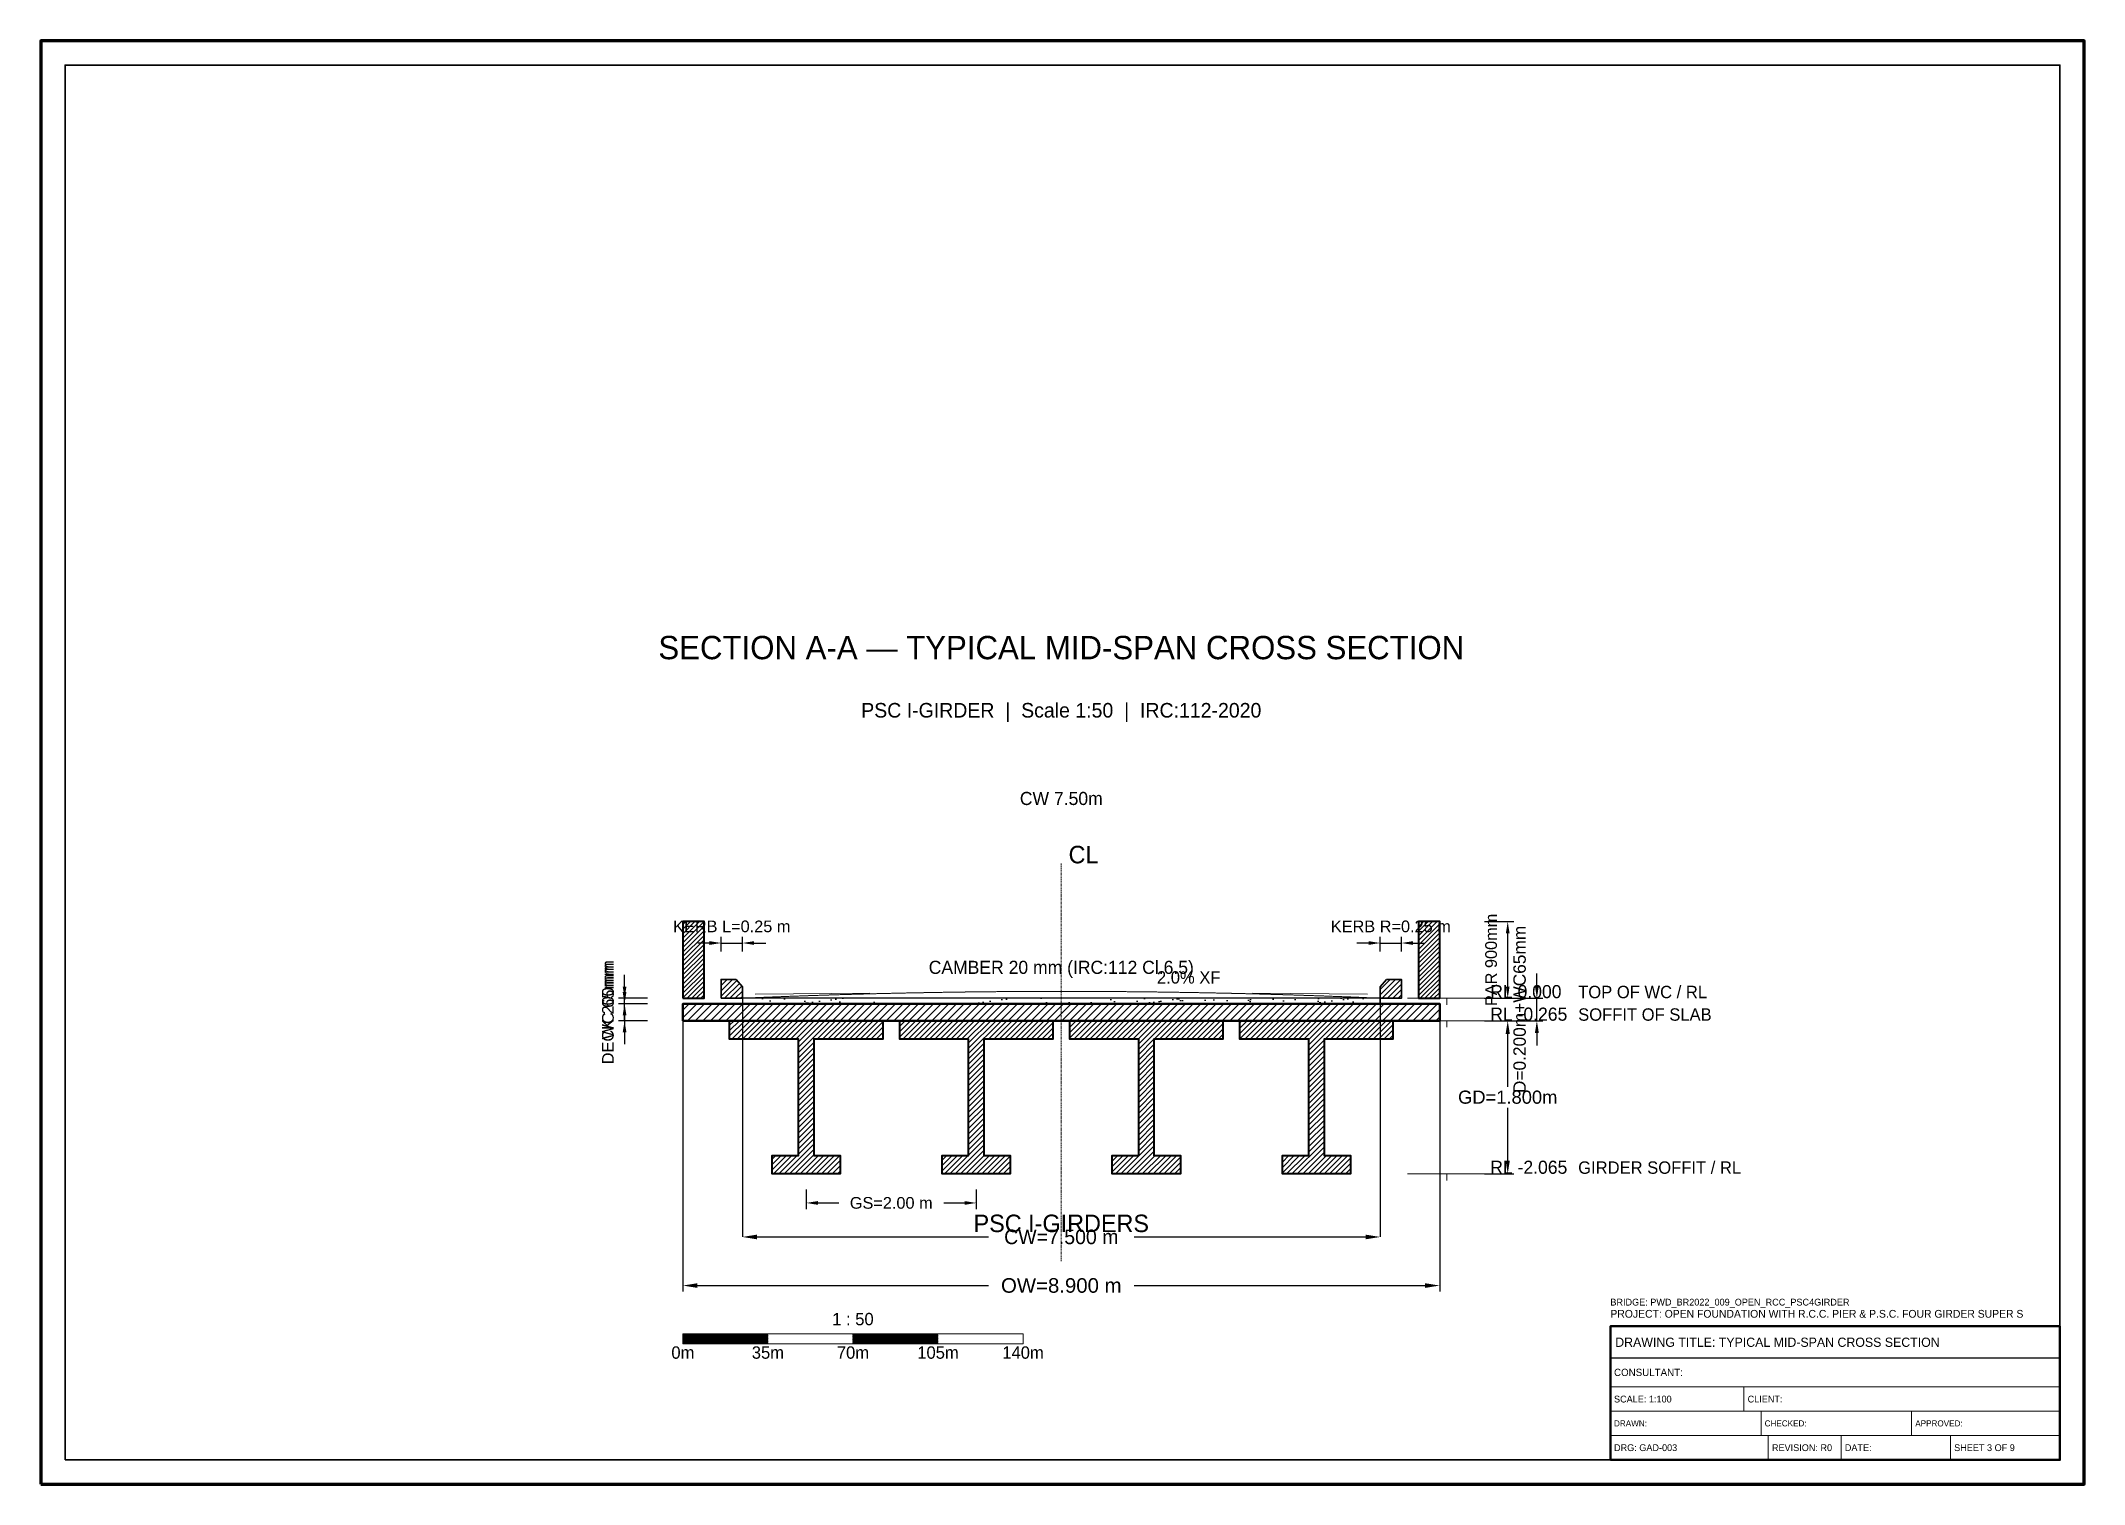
# Model space of a CAD drawing. Header units: metres. Extents: x 0 to 841, y 0 to 594.
import ezdxf
from ezdxf.enums import TextEntityAlignment as Align

# ---------------------------------------------------------------- set-up
doc = ezdxf.new("R2010")
doc.units = ezdxf.units.M
doc.linetypes.add('CENTER', pattern=[1.5, 0.75, -0.25, 0.25, -0.25])
doc.linetypes.add('DASHED', pattern=[0.5, 0.375, -0.125])
for name, color, linetype, lineweight in [('BORDER-INNER', 7, 'Continuous', 35), ('BORDER-OUTER', 7, 'Continuous', 70), ('DIM-LEVEL', 3, 'Continuous', 18), ('DIM-LINEAR', 3, 'Continuous', 18), ('DIM-SLOPE', 3, 'Continuous', 18), ('STRUC-CENTRE', 6, 'CENTER', 18), ('STRUC-HATCHING', 8, 'Continuous', 18), ('SUPER-CAMBER', 6, 'DASHED', 18), ('SUPER-DECK', 2, 'Continuous', 50), ('SUPER-GIRDER', 1, 'Continuous', 35), ('SUPER-KERB', 7, 'Continuous', 25), ('SUPER-PARAPET', 2, 'Continuous', 35), ('SUPER-WEARING', 8, 'Continuous', 25), ('SYM-SCALE', 7, 'Continuous', 13), ('TEXT-GENERAL', 7, 'Continuous', 18), ('TEXT-HEADER', 7, 'Continuous', 25), ('TEXT-LEVEL', 5, 'Continuous', 18), ('TEXT-SPEC', 7, 'Continuous', 13), ('TEXT-TITLE', 7, 'Continuous', 25), ('TITLEBLK-BOX', 7, 'Continuous', 50), ('TITLEBLK-TEXT', 7, 'Continuous', 18)]:
    doc.layers.add(name, color=color, linetype=linetype, lineweight=lineweight)
doc.styles.add('BRIDGE_STD', font='Arial.ttf')
doc.dimstyles.new('BRG_DIM', dxfattribs={"dimtxt": 0.006, "dimasz": 6, "dimexe": 1.25, "dimexo": 0.625, "dimtad": 1, "dimcen": 2.5, "dimazin": 3, "dimtfac": 1, "dimtmove": 0, "dimatfit": 3})
doc.dimstyles.new('pmb100', dxfattribs={"dimtxt": 2.5, "dimasz": 0.9375, "dimexe": 2.5, "dimexo": 2.5, "dimtad": 0, "dimtih": 1, "dimdec": 0, "dimtxsty": 'BRIDGE_STD', "dimcen": 2.5, "dimazin": 3, "dimtfac": 1, "dimtmove": 0, "dimatfit": 3})

# ---------------------------------------------------------------- blocks, each defined once
blk = doc.blocks.new('_CLOSEDFILLED')
at = {"color": 0, "linetype": 'BYBLOCK'}
blk.add_solid([(-1, 0.16), (0, 0), (-1, -0.16)], dxfattribs=at)
blk = doc.blocks.new('*D1')
for p, q in [((288.75, 200), (288.75, 101.725)), ((551.25, 200), (551.25, 101.725)), ((294.75, 101.725), (390, 101.725)), ((450, 101.725), (545.25, 101.725))]:
    blk.add_line(p, q)
at = {"layer": 'Defpoints'}
for p in [(288.75, 200), (551.25, 200), (288.75, 101.725)]:
    blk.add_point(p, dxfattribs=at)
at = {"layer": 'DIM-LINEAR', "xscale": 6, "yscale": 6, "rotation": 180}
blk.add_blockref('_CLOSEDFILLED', (288.75, 101.725), dxfattribs=at)
at = {"layer": 'DIM-LINEAR', "xscale": 6, "yscale": 6}
blk.add_blockref('_CLOSEDFILLED', (551.25, 101.725), dxfattribs=at)
at = {"layer": 'DIM-LINEAR', "color": 3, "insert": (420, 101.725), "char_height": 6, "attachment_point": 5}
blk.add_mtext('CW=7.500 m', dxfattribs=at)

msp = doc.modelspace()

# ---------------------------------------------------------------- hatches: boundary and pattern name
at = {"layer": 'STRUC-HATCHING'}
h = msp.add_hatch(dxfattribs=at)
h.set_pattern_fill('ANSI31', scale=0.42)
h.paths.add_polyline_path([(264.25, 200), (273, 200), (273, 231.5), (264.25, 231.5)])
h = msp.add_hatch(dxfattribs=at)
h.set_pattern_fill('ANSI31', scale=0.42)
h.paths.add_polyline_path([(567, 200), (575.75, 200), (575.75, 231.5), (567, 231.5)])
h = msp.add_hatch(dxfattribs=at)
h.set_pattern_fill('ANSI31', scale=0.49)
h.paths.add_polyline_path([(280, 200), (288.75, 200), (288.75, 204.62), (286.125, 207.7), (280, 207.7)])
h = msp.add_hatch(dxfattribs=at)
h.set_pattern_fill('ANSI31', scale=0.49)
h.paths.add_polyline_path([(551.25, 200), (560, 200), (560, 207.7), (553.875, 207.7), (551.25, 204.62)])
h = msp.add_hatch(dxfattribs=at)
h.set_pattern_fill('ANSI31', scale=0.7)
h.paths.add_polyline_path([(264.25, 190.725), (575.75, 190.725), (575.75, 197.725), (264.25, 197.725)])
h = msp.add_hatch(dxfattribs=at)
h.set_pattern_fill('ANSI31', scale=0.49)
h.paths.add_polyline_path([(283.5, 190.725), (346.5, 190.725), (346.5, 183.165), (318.15, 183.165), (318.15, 135.285), (329, 135.285), (329, 127.725), (301, 127.725), (301, 135.285), (311.85, 135.285), (311.85, 183.165), (283.5, 183.165)])
h = msp.add_hatch(dxfattribs=at)
h.set_pattern_fill('ANSI31', scale=0.49)
h.paths.add_polyline_path([(353.5, 190.725), (416.5, 190.725), (416.5, 183.165), (388.15, 183.165), (388.15, 135.285), (399, 135.285), (399, 127.725), (371, 127.725), (371, 135.285), (381.85, 135.285), (381.85, 183.165), (353.5, 183.165)])
h = msp.add_hatch(dxfattribs=at)
h.set_pattern_fill('ANSI31', scale=0.49)
h.paths.add_polyline_path([(423.5, 190.725), (486.5, 190.725), (486.5, 183.165), (458.15, 183.165), (458.15, 135.285), (469, 135.285), (469, 127.725), (441, 127.725), (441, 135.285), (451.85, 135.285), (451.85, 183.165), (423.5, 183.165)])
h = msp.add_hatch(dxfattribs=at)
h.set_pattern_fill('ANSI31', scale=0.49)
h.paths.add_polyline_path([(493.5, 190.725), (556.5, 190.725), (556.5, 183.165), (528.15, 183.165), (528.15, 135.285), (539, 135.285), (539, 127.725), (511, 127.725), (511, 135.285), (521.85, 135.285), (521.85, 183.165), (493.5, 183.165)])
at = {"layer": 'SUPER-WEARING'}
h = msp.add_hatch(dxfattribs=at)
h.set_pattern_fill('AR-SAND', scale=0.14)
h.paths.add_polyline_path([(288.75, 197.725), (551.25, 197.725), (551.25, 200), (288.75, 200)])
at = {"layer": 'SYM-SCALE'}
h = msp.add_hatch(dxfattribs=at)
h.set_pattern_fill('SOLID')
h.paths.add_polyline_path([(264.25, 57.725), (299.25, 57.725), (299.25, 61.805), (264.25, 61.805)])
h = msp.add_hatch(dxfattribs=at)
h.set_pattern_fill('SOLID')
h.paths.add_polyline_path([(334.25, 57.725), (369.25, 57.725), (369.25, 61.805), (334.25, 61.805)])

# ---------------------------------------------------------------- linework, layer by layer
at = {"layer": 'BORDER-INNER'}
msp.add_lwpolyline([(10, 10), (831, 10), (831, 584), (10, 584), (10, 10)], dxfattribs=at)
at = {"layer": 'BORDER-OUTER'}
msp.add_lwpolyline([(0, 0), (841, 0), (841, 594), (0, 594), (0, 0)], dxfattribs=at)
at = {"layer": 'DIM-LEVEL'}
for p, q in [((562.55, 200), (594.95, 200)), ((578.75, 200), (578.75, 197.3)), ((562.55, 190.725), (594.95, 190.725)), ((578.75, 190.725), (578.75, 188.025)), ((562.55, 127.725), (594.95, 127.725)), ((578.75, 127.725), (578.75, 125.025))]:
    msp.add_line(p, q, dxfattribs=at)
at = {"layer": 'DIM-SLOPE', "color": 3}
for p, q in [((341.25, 202.1), (294, 201.627)), ((498.75, 202.1), (546, 201.627))]:
    msp.add_line(p, q, dxfattribs=at)
at = {"layer": 'STRUC-CENTRE'}
msp.add_line((420, 91.725), (420, 255.5), dxfattribs=at)
at = {"layer": 'SUPER-CAMBER', "color": 6}
msp.add_lwpolyline([(288.75, 200), (301.875, 200.532), (315, 201.008), (328.125, 201.428), (341.25, 201.792), (354.375, 202.1), (367.5, 202.352), (380.625, 202.548), (393.75, 202.688), (406.875, 202.772), (420, 202.8), (433.125, 202.772), (446.25, 202.688), (459.375, 202.548), (472.5, 202.352), (485.625, 202.1), (498.75, 201.792), (511.875, 201.428), (525, 201.008), (538.125, 200.532), (551.25, 200)], dxfattribs=at)
at = {"layer": 'SUPER-DECK', "lineweight": 50}
msp.add_lwpolyline([(264.25, 190.725), (575.75, 190.725), (575.75, 197.725), (264.25, 197.725), (264.25, 190.725)], dxfattribs=at)
at = {"layer": 'SUPER-GIRDER', "lineweight": 40}
for points in [[(283.5, 190.725), (346.5, 190.725), (346.5, 183.165), (318.15, 183.165), (318.15, 135.285), (329, 135.285), (329, 127.725), (301, 127.725), (301, 135.285), (311.85, 135.285), (311.85, 183.165), (283.5, 183.165), (283.5, 190.725)], [(353.5, 190.725), (416.5, 190.725), (416.5, 183.165), (388.15, 183.165), (388.15, 135.285), (399, 135.285), (399, 127.725), (371, 127.725), (371, 135.285), (381.85, 135.285), (381.85, 183.165), (353.5, 183.165), (353.5, 190.725)], [(423.5, 190.725), (486.5, 190.725), (486.5, 183.165), (458.15, 183.165), (458.15, 135.285), (469, 135.285), (469, 127.725), (441, 127.725), (441, 135.285), (451.85, 135.285), (451.85, 183.165), (423.5, 183.165), (423.5, 190.725)], [(493.5, 190.725), (556.5, 190.725), (556.5, 183.165), (528.15, 183.165), (528.15, 135.285), (539, 135.285), (539, 127.725), (511, 127.725), (511, 135.285), (521.85, 135.285), (521.85, 183.165), (493.5, 183.165), (493.5, 190.725)]]:
    msp.add_lwpolyline(points, dxfattribs=at)
at = {"layer": 'SUPER-KERB', "lineweight": 35}
for points in [[(280, 200), (288.75, 200), (288.75, 204.62), (286.125, 207.7), (280, 207.7), (280, 200)], [(551.25, 200), (560, 200), (560, 207.7), (553.875, 207.7), (551.25, 204.62), (551.25, 200)]]:
    msp.add_lwpolyline(points, dxfattribs=at)
at = {"layer": 'SUPER-PARAPET', "lineweight": 40}
for points in [[(264.25, 200), (273, 200), (273, 231.5), (264.25, 231.5), (264.25, 200)], [(567, 200), (575.75, 200), (575.75, 231.5), (567, 231.5), (567, 200)]]:
    msp.add_lwpolyline(points, dxfattribs=at)
at = {"layer": 'SUPER-WEARING'}
msp.add_lwpolyline([(288.75, 197.725), (551.25, 197.725), (551.25, 200), (288.75, 200), (288.75, 197.725)], dxfattribs=at)
at = {"layer": 'SYM-SCALE'}
msp.add_lwpolyline([(264.25, 57.725), (404.25, 57.725), (404.25, 61.805), (264.25, 61.805), (264.25, 57.725)], dxfattribs=at)
at = {"layer": 'TITLEBLK-BOX', "lineweight": 50}
msp.add_lwpolyline([(646, 10), (831, 10), (831, 65), (646, 65), (646, 10)], dxfattribs=at)
at = {"layer": 'TITLEBLK-BOX', "lineweight": 30}
msp.add_lwpolyline([(646, 52), (831, 52), (831, 65), (646, 65), (646, 52)], dxfattribs=at)
at = {"layer": 'TITLEBLK-BOX', "lineweight": 18}
for points in [[(646, 40), (831, 40), (831, 52), (646, 52), (646, 40)], [(646, 30), (701, 30), (701, 40), (646, 40), (646, 30)], [(701, 30), (831, 30), (831, 40), (701, 40), (701, 30)], [(646, 20), (708, 20), (708, 30), (646, 30), (646, 20)], [(708, 20), (770, 20), (770, 30), (708, 30), (708, 20)], [(770, 20), (831, 20), (831, 30), (770, 30), (770, 20)], [(646, 10), (711, 10), (711, 20), (646, 20), (646, 10)], [(711, 10), (741, 10), (741, 20), (711, 20), (711, 10)], [(741, 10), (786, 10), (786, 20), (741, 20), (741, 10)], [(786, 10), (831, 10), (831, 20), (786, 20), (786, 10)]]:
    msp.add_lwpolyline(points, dxfattribs=at)

# ---------------------------------------------------------------- texts
at = {"layer": 'DIM-SLOPE', "color": 3}
msp.add_text('2.0% XF', height=5.1, dxfattribs=at).set_placement((459.375, 206))
at = {"layer": 'STRUC-CENTRE'}
msp.add_text('CL', height=7.2, dxfattribs=at).set_placement((423, 255.5))
at = {"layer": 'SUPER-CAMBER', "color": 6}
msp.add_text('CAMBER 20 mm (IRC:112 Cl.6.5)', height=5.4, dxfattribs=at).set_placement((420, 210), align=Align.CENTER)
at = {"layer": 'TEXT-GENERAL'}
for s, height, p in [('CW 7.50m', 5.4, (420, 279.5)), ('PSC I-GIRDERS', 7.2, (420, 103.725)), ('1 : 50', 5.1, (334.25, 65.375)), ('0m', 5.1, (264.25, 51.605)), ('35m', 5.1, (299.25, 51.605)), ('70m', 5.1, (334.25, 51.605)), ('105m', 5.1, (369.25, 51.605)), ('140m', 5.1, (404.25, 51.605))]:
    msp.add_text(s, height=height, dxfattribs=at).set_placement(p, align=Align.CENTER)
at = {"layer": 'TEXT-HEADER'}
msp.add_text('SECTION A-A — TYPICAL MID-SPAN CROSS SECTION', height=9.6, dxfattribs=at).set_placement((420, 339.5), align=Align.CENTER)
at = {"layer": 'TEXT-LEVEL'}
for s, height, p in [('RL 0.000', 5.4, (596.57, 200)), ('TOP OF WC / RL', 5.1, (632.75, 200)), ('RL -0.265', 5.4, (596.57, 190.725)), ('SOFFIT OF SLAB', 5.1, (632.75, 190.725)), ('RL -2.065', 5.4, (596.57, 127.725)), ('GIRDER SOFFIT / RL', 5.1, (632.75, 127.725))]:
    msp.add_text(s, height=height, dxfattribs=at).set_placement(p)
at = {"layer": 'TEXT-SPEC'}
msp.add_text('PSC I-GIRDER  |  Scale 1:50  |  IRC:112-2020', height=6, dxfattribs=at).set_placement((420, 315.5), align=Align.CENTER)
at = {"layer": 'TEXT-TITLE'}
for s, height, p in [('PROJECT: OPEN FOUNDATION WITH R.C.C. PIER & P.S.C. FOUR GIRDER SUPER S', 3.2, (646, 68.5)), ('DRAWING TITLE: TYPICAL MID-SPAN CROSS SECTION', 3.8, (648, 56.5))]:
    msp.add_text(s, height=height, dxfattribs=at).set_placement(p)
at = {"layer": 'TITLEBLK-TEXT'}
for s, height, p in [('BRIDGE: PWD_BR2022_009_OPEN_RCC_PSC4GIRDER', 2.8, (646, 73.5)), ('CONSULTANT: ', 3, (647.5, 44.5)), ('SCALE: 1:100', 2.8, (647.5, 33.6)), ('CLIENT: ', 2.8, (702.5, 33.6)), ('DRAWN: ', 2.5, (647.5, 23.75)), ('CHECKED: ', 2.5, (709.5, 23.75)), ('APPROVED: ', 2.5, (771.5, 23.75)), ('DRG: GAD-003', 2.8, (647.5, 13.6)), ('REVISION: R0', 2.8, (712.5, 13.6)), ('DATE: ', 2.8, (742.5, 13.6)), ('SHEET 3 OF 9', 2.8, (787.5, 13.6))]:
    msp.add_text(s, height=height, dxfattribs=at).set_placement(p)

# ---------------------------------------------------------------- dimensions: what is measured, and where the dimension line sits
at = {"layer": 'DIM-LINEAR'}
for base, p1, p2, text, override in [((280, 222.7), (280, 216.7), (288.75, 216.7), 'KERB L=0.25 m', {"dimtxt": 4.8, "dimasz": 4.8, "dimgap": 1.92, "dimclrt": 3}), ((551.25, 222.7), (551.25, 216.7), (560, 216.7), 'KERB R=0.25 m', {"dimtxt": 4.8, "dimasz": 4.8, "dimgap": 1.92, "dimclrt": 3}), ((264.25, 81.725), (264.25, 200), (575.75, 200), 'OW=8.900 m', {"dimtxt": 6, "dimasz": 6, "dimgap": 2.4, "dimclrt": 3}), ((315, 115.725), (315, 123.725), (385, 123.725), 'GS=2.00 m', {"dimtxt": 4.8, "dimasz": 4.8, "dimgap": 1.92, "dimclrt": 3})]:
    msp.add_linear_dim(base=base, p1=p1, p2=p2, text=text, dimstyle='pmb100', override=override, dxfattribs=at).render()
for base, p1, p2, text, override in [((603.75, 200), (591.75, 200), (591.75, 231.5), 'PAR 900mm', {"dimtxt": 4.8, "dimasz": 4.8, "dimgap": 1.92, "dimclrt": 3}), ((615.75, 190.725), (591.75, 190.725), (591.75, 200), 'D=0.200m+WC65mm', {"dimtxt": 5.1, "dimasz": 5.1, "dimgap": 2.04, "dimclrt": 3}), ((240.25, 190.725), (252.25, 190.725), (252.25, 197.725), 'DECK 200mm', {"dimtxt": 4.8, "dimasz": 4.8, "dimgap": 1.92, "dimclrt": 3}), ((240.25, 197.725), (252.25, 197.725), (252.25, 200), 'WC 65mm', {"dimtxt": 4.8, "dimasz": 4.8, "dimgap": 1.92, "dimclrt": 3}), ((603.75, 127.725), (591.75, 127.725), (591.75, 190.725), 'GD=1.800m', {"dimtxt": 5.4, "dimasz": 5.4, "dimgap": 2.16, "dimclrt": 3})]:
    msp.add_linear_dim(base=base, p1=p1, p2=p2, angle=90, text=text, dimstyle='pmb100', override=override, dxfattribs=at).render()
dim = msp.add_linear_dim(base=(288.75, 101.725), p1=(288.75, 200), p2=(551.25, 200), text='CW=7.500 m', dimstyle='BRG_DIM', override={"dimtxt": 6, "dimasz": 6, "dimgap": 2.4, "dimclrt": 3}, dxfattribs=at)
dim.commit()
dim.dimension.update_dxf_attribs({"geometry": '*D1', "text_midpoint": (420, 101.725)})

doc.saveas('drawing.dxf')
